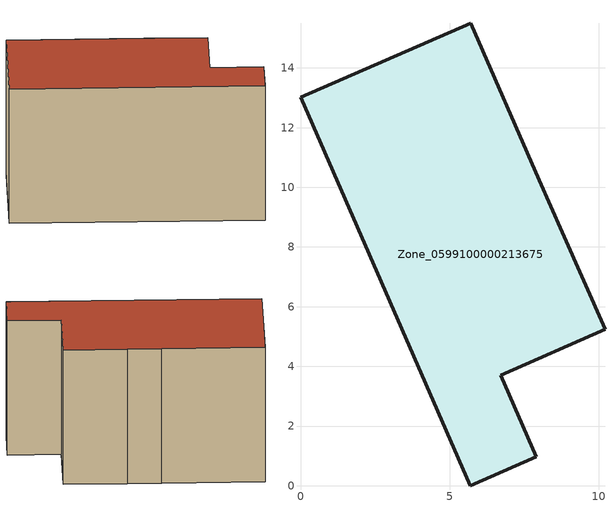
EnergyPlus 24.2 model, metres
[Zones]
Zone_0599100000213675
 floor ground (C_G): 7.9,0.97 5.69,0 0,13.02 5.7,15.5 8.01,10.24 8.77,8.49 10.2,5.24 6.71,3.71 z0
 wall outside (C_F): 5.69,0 7.9,0.97 6.71,3.71 10.2,5.24 8.77,8.49 8.01,10.24 5.7,15.5 0,13.02 5.69,0 z0:8.29
 roof outside (C_R): 8.01,10.24 5.7,15.5 0,13.02 5.69,0 7.9,0.97 6.71,3.71 10.2,5.24 8.77,8.49 z8.29
[BUILDING]
Pand.0599100000213675: North Axis=0; Terrain=City; Loads Convergence Tolerance Value=0.04; Temperature Convergence Tolerance Value=0.4; Solar Distribution=FullExterior; Maximum Number of Warmup Days=25; Minimum Number of Warmup Days=1
[Site:Location]
Rotterdam.The.Hague.AP_ZH_NLD Design_Conditions: Latitude=51.96; Longitude=4.45; Time Zone=1; Elevation=-4.5
[SITE:GROUNDTEMPERATURE:BUILDINGSURFACE]
18, 18, 18, 18, 18, 18, 18, 18, 18, 18, 18, 18
[MATERIAL] Thermal Absorptance=0.9; Solar Absorptance=0.7; Visible Absorptance=0.7
Name | Roughness | Thickness | Conductivity | Density | Specific Heat
G.TC.1975-1991 | MediumSmooth | 0.15 | 0.288461 | 540 | 1210
F.TC.1975-1991 | Rough | 0.3 | 0.230769 | 1920 | 840
R.TC.1975-1991 | MediumRough | 0.2 | 0.153846 | 1500 | 1000
[CONSTRUCTION]
C_G: G.TC.1975-1991
C_F: F.TC.1975-1991
C_R: R.TC.1975-1991
[ZONE]
Zone_0599100000213675: Type=1; Multiplier=1; Ceiling Height=Autocalculate; Volume=Autocalculate; Floor Area=autocalculate; Part of Total Floor Area=Yes
[ZONEINFILTRATION:DESIGNFLOWRATE]
Infil_Zone_0599100000213675: Zone or ZoneList or Space or SpaceList=Zone_0599100000213675; Schedule=AlwaysOn; Design Flow Rate Calculation Method=Flow/Area; Flow Rate per Floor Area=0.003; Constant Term Coefficient=1; Temperature Term Coefficient=0; Velocity Term Coefficient=0; Velocity Squared Term Coefficient=0
[HVACTEMPLATE:ZONE:IDEALLOADSAIRSYSTEM]
Zone_0599100000213675: Maximum Heating Supply Air Temperature=50; Minimum Cooling Supply Air Temperature=13; Maximum Heating Supply Air Humidity Ratio=0.0156; Minimum Cooling Supply Air Humidity Ratio=0.0077; Heating Limit=NoLimit; Cooling Limit=NoLimit; Dehumidification Control Type=ConstantSensibleHeatRatio; Cooling Sensible Heat Ratio=0.7; Dehumidification Setpoint=60; Humidification Control Type=None; Humidification Setpoint=30; Outdoor Air Method=None; Outdoor Air Flow Rate per Person=0.00944; Outdoor Air Flow Rate per Zone Floor Area=0; Outdoor Air Flow Rate per Zone=0; Demand Controlled Ventilation Type=None; Outdoor Air Economizer Type=NoEconomizer; Heat Recovery Type=None; Sensible Heat Recovery Effectiveness=0.7; Latent Heat Recovery Effectiveness=0.65
[ZONECONTROL:THERMOSTAT]
ThermostatControl_Zone_0599100000213675: Zone or ZoneList=Zone_0599100000213675; Control Type Schedule=DualSetpointControlType; Control 1=Thermostat_Zone_0599100000213675; Temperature Difference Between Cutout And Setpoint=0
[THERMOSTATSETPOINT:DUALSETPOINT]
Thermostat_Zone_0599100000213675: Heating Setpoint Temperature Schedule=HeatingSetpoint_Zone_0599100000213675; Cooling Setpoint Temperature Schedule=CoolingSetpoint_Zone_0599100000213675
[SCHEDULE:COMPACT]
HeatingSetpoint_Zone_0599100000213675: Through: 12/31, For: AllDays, Until: 24:00, 21
CoolingSetpoint_Zone_0599100000213675: Through: 12/31, For: AllDays, Until: 24:00, 24
DualSetpointControlType: Through: 12/31, For: AllDays, Until: 24:00, 4
AlwaysOn: Through: 12/31, For: AllDays, Until: 24:00, 1
